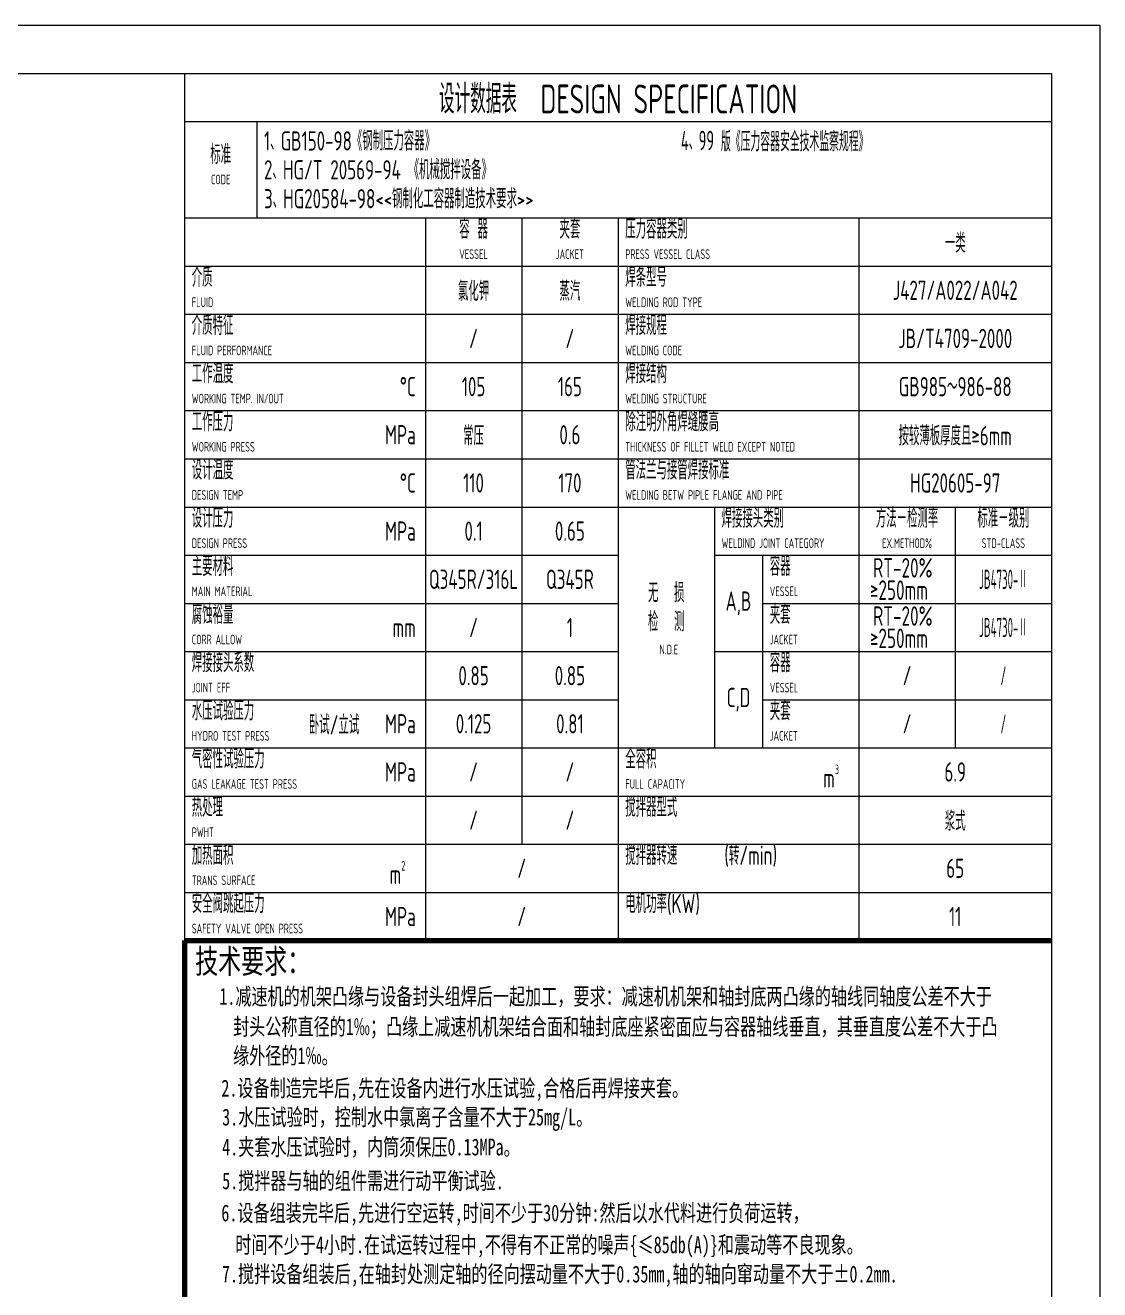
# Model space of a CAD drawing. Header units: millimetres. Extents: x -2933 to 3007, y -4590 to 3820.
# Drawn here: x 777 to 3007, y 1195 to 3820 of the extents above; entities that cross this region are included whole.
import ezdxf
from ezdxf.enums import TextEntityAlignment as Align

# ---------------------------------------------------------------- set-up
doc = ezdxf.new("R2010")
doc.units = ezdxf.units.MM
doc.linetypes.add('ACAD_ISO02W100', pattern=[11, 8, -3])
for name, color, linetype, lineweight in [('标注', 7, 'Continuous', 18), ('粗实线', 4, 'Continuous', 70), ('细实线', 7, 'Continuous', 18), ('虚线', 2, 'ACAD_ISO02W100', 18)]:
    doc.layers.add(name, color=color, linetype=linetype, lineweight=lineweight)
doc.styles.add('HGCAD', font='gbenor.shx', dxfattribs={"width": 0.75, "bigfont": 'gbcbig.shx'})
doc.styles.get("Standard").update_dxf_attribs({"font": 'SIMFANG.TTF'})

# ---------------------------------------------------------------- blocks, each defined once
blk = doc.blocks.new('HGCAD#HGTFTK~A1Z~HGCAD图框')
at = {"layer": '细实线', "color": 7}
blk.add_lwpolyline([(10, -10), (-584, -10), (-584, 831), (10, 831)], close=True, dxfattribs=at)
at = {"layer": '细实线', "color": 2}
blk.add_lwpolyline([(0, 0), (-559, 0), (-559, 821), (0, 821)], close=True, dxfattribs=at)
blk = doc.blocks.new('HGCAD设计数据表-夹套容器')
at = {"color": 4, "linetype": 'Continuous'}
for p, q in [((-180, 0), (-180, -180)), ((-180, -10), (0, -10)), ((-180, -30), (0, -30)), ((-90, -30), (-90, -180)), ((-180, -180), (0, -180))]:
    blk.add_line(p, q, dxfattribs=at)
at = {"color": 7, "linetype": 'Continuous'}
for p, q in [((-165, -10), (-165, -30)), ((-130, -30), (-130, -180)), ((-110, -30), (-110, -160)), ((-40, -30), (-40, -180)), ((-180, -40), (0, -40)), ((-180, -50), (0, -50)), ((-180, -60), (0, -60)), ((-180, -70), (0, -70)), ((-180, -80), (0, -80)), ((-180, -90), (0, -90)), ((-70, -90), (-70, -140)), ((-20, -90), (-20, -140)), ((-180, -100), (-90, -100)), ((-70, -100), (0, -100)), ((-60, -100), (-60, -140)), ((-180, -110), (-90, -110)), ((-60, -110), (0, -110)), ((-180, -120), (-90, -120)), ((-70, -120), (0, -120)), ((-180, -130), (-90, -130)), ((-60, -130), (0, -130)), ((-180, -140), (0, -140)), ((-180, -150), (0, -150)), ((-180, -160), (0, -160)), ((-180, -170), (0, -170))]:
    blk.add_line(p, q, dxfattribs=at)
at = {"color": 7, "linetype": 'Continuous', "style": 'HGCAD', "width": 0.75}
for s, height, p in [('设计数据表  DESIGN SPECIFICATION', 6, (-90, -5)), ('A,B', 4, (-65, -110)), ('C,D', 4, (-65, -130))]:
    blk.add_text(s, height=height, dxfattribs=at).set_placement(p, align=Align.MIDDLE)
for s, p in [('标准', (-172.5, -20)), ('方法－检测率', (-30, -95.5)), ('标准－级别', (-10, -95.5)), ('无  损', (-80, -111)), ('检  测', (-80, -117))]:
    blk.add_text(s, height=4, dxfattribs=at).set_placement(p, align=Align.BOTTOM_CENTER)
for s, p in [('CODE', (-172.5, -21)), ('EX.METHOD%%%', (-30, -96.5)), ('STD-CLASS', (-10, -96.5)), ('N.D.E', (-79.46, -118.6))]:
    blk.add_text(s, height=2, dxfattribs=at).set_placement(p, align=Align.TOP_CENTER)
for s, p in [('压力容器类别', (-88.5, -35.5)), ('介质', (-178.5, -45.5)), ('焊条型号', (-88.5, -45.5)), ('介质特征', (-178.5, -55.5)), ('焊接规程', (-88.5, -55.5)), ('工作温度', (-178.5, -65.5)), ('焊接结构', (-88.5, -65.5)), ('工作压力', (-178.5, -75.5)), ('除注明外角焊缝腰高', (-88.5, -75.5)), ('设计温度', (-178.5, -85.5)), ('管法兰与接管焊接标准', (-88.5, -85.5)), ('设计压力', (-178.5, -95.5)), ('焊接接头类别', (-68.5, -95.5)), ('主要材料', (-178.5, -105.5)), ('容器', (-58.5, -105.5)), ('腐蚀裕量', (-178.5, -115.5)), ('夹套', (-58.5, -115.5)), ('焊接接头系数', (-178.5, -125.5)), ('容器', (-58.5, -125.5)), ('水压试验压力', (-178.5, -135.5)), ('夹套', (-58.5, -135.5)), ('气密性试验压力', (-178.5, -145.5)), ('全容积', (-88.5, -145.5)), ('热处理', (-178.5, -155.5)), ('搅拌器型式 ', (-88.5, -155.5)), ('加热面积', (-178.5, -165.5)), ('搅拌器转速      (转/min) ', (-88.5, -165.5)), ('安全阀跳起压力', (-178.5, -175.5)), ('电机功率(KW)', (-88.5, -175.5))]:
    blk.add_text(s, height=4, dxfattribs=at).set_placement(p, align=Align.BOTTOM_LEFT)
for s, p in [('PRESS VESSEL CLASS', (-88.5, -36.5)), ('FLUID', (-178.5, -46.5)), ('WELDING ROD TYPE', (-88.5, -46.5)), ('FLUID PERFORMANCE', (-178.5, -56.5)), ('WELDING CODE', (-88.5, -56.5)), ('WORKING TEMP. IN/OUT', (-178.5, -66.5)), ('WELDING STRUCTURE', (-88.5, -66.5)), ('WORKING PRESS', (-178.5, -76.5)), ('THICKNESS OF FILLET WELD EXCEPT NOTED', (-88.5, -76.5)), ('DESIGN TEMP', (-178.5, -86.5)), ('WELDING BETW PIPLE FLANGE AND PIPE', (-88.5, -86.5)), ('DESIGN PRESS', (-178.5, -96.5)), ('WELDIND JOINT CATEGORY', (-68.5, -96.5)), ('MAIN MATERIAL', (-178.5, -106.5)), ('VESSEL', (-58.5, -106.5)), ('CORR ALLOW', (-178.5, -116.5)), ('JACKET', (-58.5, -116.5)), ('JOINT EFF', (-178.5, -126.5)), ('VESSEL', (-58.5, -126.5)), ('HYDRO TEST PRESS', (-178.5, -136.5)), ('JACKET', (-58.5, -136.5)), ('GAS LEAKAGE TEST PRESS', (-178.5, -146.5)), ('FULL CAPACITY', (-88.5, -146.5)), ('PWHT', (-178.5, -156.5)), ('TRANS SURFACE', (-178.5, -166.5)), ('SAFETY VALVE OPEN PRESS ', (-178.5, -176.5))]:
    blk.add_text(s, height=2, dxfattribs=at).set_placement(p, align=Align.TOP_LEFT)
for s, p in [('%%DC', (-132, -65)), ('MPa', (-132, -75)), ('%%DC', (-132, -85)), ('MPa', (-132, -95)), ('mm', (-132, -115)), ('MPa', (-132, -135)), ('MPa', (-132, -145)), ('MPa', (-132, -175))]:
    blk.add_text(s, height=4, dxfattribs=at).set_placement(p, align=Align.MIDDLE_RIGHT)
at = {"color": 7, "linetype": 'Continuous', "char_height": 4, "width": 8.9615, "attachment_point": 1, "style": 'HGCAD'}
for s, insert in [('m\\A1;{\\H0.5x;\\S3^ ;}', (-47.42, -143.46)), ('m\\A1;{\\H0.5x;\\S2^ ;}', (-137.42, -163.46))]:
    blk.add_mtext(s, dxfattribs=dict(at, insert=insert))
at = {"color": 7, "linetype": 'Continuous', "style": 'HGCAD', "width": 0.75}
for tag, p in [('1.', (-163.5, -14)), ('2.', (-163.5, -20)), ('3.', (-163.5, -26))]:
    blk.add_attdef(tag, text='', height=4, dxfattribs=at).set_placement(p, align=Align.MIDDLE_LEFT)
for tag, p in [('VESSEL', (-120, -35.5)), ('JACKET', (-100, -35.5))]:
    blk.add_attdef(tag, text='', height=4, dxfattribs=at).set_placement(p, align=Align.BOTTOM_CENTER)
at = {"color": 7, "linetype": 'Continuous', "style": 'HGCAD'}
for tag, width, p in [('L', 0.75, (-20, -35)), ('A1', 0.75, (-120, -45)), ('A2', 0.75, (-100, -45)), ('M1', 0.75, (-20, -45)), ('A3', 0.75, (-120, -55)), ('A4', 0.75, (-100, -55)), ('M2', 0.75, (-20, -55)), ('M3', 0.75, (-20, -65)), ('B1', 0.75, (-120, -65)), ('B2', 0.75, (-100, -65)), ('C1', 0.75, (-120, -75)), ('C2', 0.75, (-100, -75)), ('M4', 0.75, (-20, -75)), ('B3', 0.75, (-120, -85)), ('B4', 0.75, (-100, -85)), ('M5', 0.75, (-20, -85)), ('C3', 0.75, (-120, -95)), ('C4', 0.75, (-100, -95)), ('D1', 0.75, (-120, -105)), ('D2', 0.75, (-100, -105)), ('P1', 0.75, (-30, -105)), ('P2', 0.48, (-10, -105)), ('E1', 0.75, (-120, -115)), ('E2', 0.75, (-100, -115)), ('P3', 0.75, (-30, -115)), ('P4', 0.48, (-10, -115)), ('F1', 0.75, (-120, -125)), ('F2', 0.75, (-100, -125)), ('P5', 0.75, (-30, -125)), ('P6', 0.48, (-10, -125)), ('HYDRO0', 0.75, (-148.97, -135)), ('G1', 0.75, (-120, -135)), ('G2', 0.75, (-100, -135)), ('P7', 0.75, (-30, -135)), ('P8', 0.48, (-10, -135)), ('G3', 0.75, (-120, -145)), ('G4', 0.75, (-100, -145)), ('Q', 0.75, (-20, -145)), ('H1', 0.75, (-120, -155)), ('H2', 0.75, (-100, -155)), ('J', 0.75, (-20, -155)), ('I', 0.75, (-110, -165)), ('K', 0.75, (-20, -165)), ('G', 0.75, (-110, -175)), ('U', 0.75, (-20, -175))]:
    blk.add_attdef(tag, text='', height=4, dxfattribs=dict(at, width=width)).set_placement(p, align=Align.MIDDLE)
at = {"color": 7, "linetype": 'Continuous', "style": 'HGCAD', "width": 0.75}
for tag, p in [('VESSEL(EN)', (-120, -36.5)), ('JACKET(EN)', (-100, -36.5))]:
    blk.add_attdef(tag, text='', height=2, dxfattribs=at).set_placement(p, align=Align.TOP_CENTER)

msp = doc.modelspace()

# ---------------------------------------------------------------- linework, layer by layer
at = {"layer": '粗实线', "color": 0}
for q in [(1107.4548, 434.7513), (2907.4548, 1919.7513)]:
    msp.add_line((1107.4548, 1919.7513), q, dxfattribs=at)

# ---------------------------------------------------------------- block references
at = {"layer": '虚线', "color": 0, "ltscale": 10, "xscale": 10, "yscale": 10, "zscale": 10}
msp.add_blockref('HGCAD#HGTFTK~A1Z~HGCAD图框', (2907.4548, -4490.2487), dxfattribs=at)
at = {"layer": '虚线', "color": 0, "ltscale": 10}
ref = msp.add_blockref('HGCAD设计数据表-夹套容器', (2907.4548, 3719.7513), dxfattribs=dict(at, xscale=10, yscale=10, zscale=10))
ref.add_attrib('1.', '1、GB150-98《钢制压力容器》', dxfattribs={"layer": '0', "color": 7, "linetype": 'Continuous', "height": 40, "style": 'HGCAD', "width": 0.75}).set_placement((1272.4548, 3579.7513), align=Align.MIDDLE_LEFT)
ref.add_attrib('2.', '2、HG/T 20569-94 《机械搅拌设备》', dxfattribs={"layer": '0', "color": 7, "linetype": 'Continuous', "height": 40, "style": 'HGCAD', "width": 0.75}).set_placement((1272.4548, 3519.7513), align=Align.MIDDLE_LEFT)
ref.add_attrib('3.', '3、HG20584-98<<钢制化工容器制造技术要求>>', dxfattribs={"layer": '0', "color": 7, "linetype": 'Continuous', "height": 40, "style": 'HGCAD', "width": 0.75}).set_placement((1272.4548, 3459.7513), align=Align.MIDDLE_LEFT)
ref.add_attrib('A1', '氯化钾', dxfattribs={"layer": '0', "color": 7, "linetype": 'Continuous', "height": 40, "style": 'HGCAD', "width": 0.75}).set_placement((1707.4548, 3269.7513), align=Align.MIDDLE)
ref.add_attrib('A2', '蒸汽', dxfattribs={"layer": '0', "color": 7, "linetype": 'Continuous', "height": 40, "style": 'HGCAD', "width": 0.75}).set_placement((1907.4548, 3269.7513), align=Align.MIDDLE)
ref.add_attrib('A3', '/', dxfattribs={"layer": '0', "color": 7, "linetype": 'Continuous', "height": 40, "style": 'HGCAD', "width": 0.75}).set_placement((1707.4548, 3169.7513), align=Align.MIDDLE)
ref.add_attrib('A4', '/', dxfattribs={"layer": '0', "color": 7, "linetype": 'Continuous', "height": 40, "style": 'HGCAD', "width": 0.75}).set_placement((1907.4548, 3169.7513), align=Align.MIDDLE)
ref.add_attrib('B1', '105', dxfattribs={"layer": '0', "color": 7, "linetype": 'Continuous', "height": 40, "style": 'HGCAD', "width": 0.75}).set_placement((1707.4548, 3069.7513), align=Align.MIDDLE)
ref.add_attrib('B2', '165', dxfattribs={"layer": '0', "color": 7, "linetype": 'Continuous', "height": 40, "style": 'HGCAD', "width": 0.75}).set_placement((1907.4548, 3069.7513), align=Align.MIDDLE)
ref.add_attrib('B3', '110', dxfattribs={"layer": '0', "color": 7, "linetype": 'Continuous', "height": 40, "style": 'HGCAD', "width": 0.75}).set_placement((1707.4548, 2869.7513), align=Align.MIDDLE)
ref.add_attrib('B4', '170', dxfattribs={"layer": '0', "color": 7, "linetype": 'Continuous', "height": 40, "style": 'HGCAD', "width": 0.75}).set_placement((1907.4548, 2869.7513), align=Align.MIDDLE)
ref.add_attrib('C1', '常压', dxfattribs={"layer": '0', "color": 7, "linetype": 'Continuous', "height": 40, "style": 'HGCAD', "width": 0.75}).set_placement((1707.4548, 2969.7513), align=Align.MIDDLE)
ref.add_attrib('C2', '0.6', dxfattribs={"layer": '0', "color": 7, "linetype": 'Continuous', "height": 40, "style": 'HGCAD', "width": 0.75}).set_placement((1907.4548, 2969.7513), align=Align.MIDDLE)
ref.add_attrib('C3', '0.1', dxfattribs={"layer": '0', "color": 7, "linetype": 'Continuous', "height": 40, "style": 'HGCAD', "width": 0.75}).set_placement((1707.4548, 2769.7513), align=Align.MIDDLE)
ref.add_attrib('C4', '0.65', dxfattribs={"layer": '0', "color": 7, "linetype": 'Continuous', "height": 40, "style": 'HGCAD', "width": 0.75}).set_placement((1907.4548, 2769.7513), align=Align.MIDDLE)
ref.add_attrib('D1', 'Q345R/316L', dxfattribs={"layer": '0', "color": 7, "linetype": 'Continuous', "height": 40, "style": 'HGCAD', "width": 0.75}).set_placement((1707.4548, 2669.7513), align=Align.MIDDLE)
ref.add_attrib('D2', 'Q345R', dxfattribs={"layer": '0', "color": 7, "linetype": 'Continuous', "height": 40, "style": 'HGCAD', "width": 0.75}).set_placement((1907.4548, 2669.7513), align=Align.MIDDLE)
ref.add_attrib('E1', '/', dxfattribs={"layer": '0', "color": 7, "linetype": 'Continuous', "height": 40, "style": 'HGCAD', "width": 0.75}).set_placement((1707.4548, 2569.7513), align=Align.MIDDLE)
ref.add_attrib('E2', '1', dxfattribs={"layer": '0', "color": 7, "linetype": 'Continuous', "height": 40, "style": 'HGCAD', "width": 0.75}).set_placement((1907.4548, 2569.7513), align=Align.MIDDLE)
ref.add_attrib('F1', '0.85', dxfattribs={"layer": '0', "color": 7, "linetype": 'Continuous', "height": 40, "style": 'HGCAD', "width": 0.75}).set_placement((1707.4548, 2469.7513), align=Align.MIDDLE)
ref.add_attrib('F2', '0.85', dxfattribs={"layer": '0', "color": 7, "linetype": 'Continuous', "height": 40, "style": 'HGCAD', "width": 0.75}).set_placement((1907.4548, 2469.7513), align=Align.MIDDLE)
ref.add_attrib('G1', '0.125', dxfattribs={"layer": '0', "color": 7, "linetype": 'Continuous', "height": 40, "style": 'HGCAD', "width": 0.75}).set_placement((1707.4548, 2369.7513), align=Align.MIDDLE)
ref.add_attrib('G2', '0.81', dxfattribs={"layer": '0', "color": 7, "linetype": 'Continuous', "height": 40, "style": 'HGCAD', "width": 0.75}).set_placement((1907.4548, 2369.7513), align=Align.MIDDLE)
ref.add_attrib('G3', '/', dxfattribs={"layer": '0', "color": 7, "linetype": 'Continuous', "height": 40, "style": 'HGCAD', "width": 0.75}).set_placement((1707.4548, 2269.7513), align=Align.MIDDLE)
ref.add_attrib('G4', '/', dxfattribs={"layer": '0', "color": 7, "linetype": 'Continuous', "height": 40, "style": 'HGCAD', "width": 0.75}).set_placement((1907.4548, 2269.7513), align=Align.MIDDLE)
ref.add_attrib('G', '/', dxfattribs={"layer": '0', "color": 7, "linetype": 'Continuous', "height": 40, "style": 'HGCAD', "width": 0.75}).set_placement((1807.4548, 1969.7513), align=Align.MIDDLE)
ref.add_attrib('H1', '/', dxfattribs={"layer": '0', "color": 7, "linetype": 'Continuous', "height": 40, "style": 'HGCAD', "width": 0.75}).set_placement((1707.4548, 2169.7513), align=Align.MIDDLE)
ref.add_attrib('H2', '/', dxfattribs={"layer": '0', "color": 7, "linetype": 'Continuous', "height": 40, "style": 'HGCAD', "width": 0.75}).set_placement((1907.4548, 2169.7513), align=Align.MIDDLE)
ref.add_attrib('I', '/', dxfattribs={"layer": '0', "color": 7, "linetype": 'Continuous', "height": 40, "style": 'HGCAD', "width": 0.75}).set_placement((1807.4548, 2069.7513), align=Align.MIDDLE)
ref.add_attrib('J', '浆式', dxfattribs={"layer": '0', "color": 7, "linetype": 'Continuous', "height": 40, "style": 'HGCAD', "width": 0.75}).set_placement((2707.4548, 2169.7513), align=Align.MIDDLE)
ref.add_attrib('K', '65', dxfattribs={"layer": '0', "color": 7, "linetype": 'Continuous', "height": 40, "style": 'HGCAD', "width": 0.75}).set_placement((2707.4548, 2069.7513), align=Align.MIDDLE)
ref.add_attrib('L', '一类', dxfattribs={"layer": '0', "color": 7, "linetype": 'Continuous', "height": 40, "style": 'HGCAD', "width": 0.75}).set_placement((2707.4548, 3369.7513), align=Align.MIDDLE)
ref.add_attrib('M1', 'J427/A022/A042', dxfattribs={"layer": '0', "color": 7, "linetype": 'Continuous', "height": 40, "style": 'HGCAD', "width": 0.75}).set_placement((2707.4548, 3269.7513), align=Align.MIDDLE)
ref.add_attrib('M2', 'JB/T4709-2000', dxfattribs={"layer": '0', "color": 7, "linetype": 'Continuous', "height": 40, "style": 'HGCAD', "width": 0.75}).set_placement((2707.4548, 3169.7513), align=Align.MIDDLE)
ref.add_attrib('M3', 'GB985～986-88', dxfattribs={"layer": '0', "color": 7, "linetype": 'Continuous', "height": 40, "style": 'HGCAD', "width": 0.75}).set_placement((2707.4548, 3069.7513), align=Align.MIDDLE)
ref.add_attrib('M4', '按较薄板厚度且≥6mm', dxfattribs={"layer": '0', "color": 7, "linetype": 'Continuous', "height": 40, "style": 'HGCAD', "width": 0.75}).set_placement((2707.4548, 2969.7513), align=Align.MIDDLE)
ref.add_attrib('M5', 'HG20605-97', dxfattribs={"layer": '0', "color": 7, "linetype": 'Continuous', "height": 40, "style": 'HGCAD', "width": 0.75}).set_placement((2707.4548, 2869.7513), align=Align.MIDDLE)
ref.add_attrib('P2', 'JB4730-Ⅱ', dxfattribs={"layer": '0', "color": 7, "linetype": 'Continuous', "height": 40, "style": 'HGCAD', "width": 0.48}).set_placement((2807.4548, 2669.7513), align=Align.MIDDLE)
ref.add_attrib('P4', 'JB4730-Ⅱ', dxfattribs={"layer": '0', "color": 7, "linetype": 'Continuous', "height": 40, "style": 'HGCAD', "width": 0.48}).set_placement((2807.4548, 2569.7513), align=Align.MIDDLE)
ref.add_attrib('P5', '/', dxfattribs={"layer": '0', "color": 7, "linetype": 'Continuous', "height": 40, "style": 'HGCAD', "width": 0.75}).set_placement((2607.4548, 2469.7513), align=Align.MIDDLE)
ref.add_attrib('P6', '/', dxfattribs={"layer": '0', "color": 7, "linetype": 'Continuous', "height": 40, "style": 'HGCAD', "width": 0.48}).set_placement((2807.4548, 2469.7513), align=Align.MIDDLE)
ref.add_attrib('P7', '/', dxfattribs={"layer": '0', "color": 7, "linetype": 'Continuous', "height": 40, "style": 'HGCAD', "width": 0.75}).set_placement((2607.4548, 2369.7513), align=Align.MIDDLE)
ref.add_attrib('P8', '/', dxfattribs={"layer": '0', "color": 7, "linetype": 'Continuous', "height": 40, "style": 'HGCAD', "width": 0.48}).set_placement((2807.4548, 2369.7513), align=Align.MIDDLE)
ref.add_attrib('Q', '6.9', dxfattribs={"layer": '0', "color": 7, "linetype": 'Continuous', "height": 40, "style": 'HGCAD', "width": 0.75}).set_placement((2707.4548, 2269.7513), align=Align.MIDDLE)
ref.add_attrib('U', '11', dxfattribs={"layer": '0', "color": 7, "linetype": 'Continuous', "height": 40, "style": 'HGCAD', "width": 0.75}).set_placement((2707.4548, 1969.7513), align=Align.MIDDLE)
ref.add_attrib('JACKET', '夹套', dxfattribs={"layer": '0', "color": 7, "linetype": 'Continuous', "height": 40, "style": 'HGCAD', "width": 0.75}).set_placement((1907.4548, 3364.7513), align=Align.BOTTOM_CENTER)
ref.add_attrib('JACKET(EN)', 'JACKET', dxfattribs={"layer": '0', "color": 7, "linetype": 'Continuous', "height": 20, "style": 'HGCAD', "width": 0.75}).set_placement((1907.4548, 3354.7513), align=Align.TOP_CENTER)
ref.add_attrib('VESSEL', '容 器', dxfattribs={"layer": '0', "color": 7, "linetype": 'Continuous', "height": 40, "style": 'HGCAD', "width": 0.75}).set_placement((1707.4548, 3364.7513), align=Align.BOTTOM_CENTER)
ref.add_attrib('VESSEL(EN)', 'VESSEL', dxfattribs={"layer": '0', "color": 7, "linetype": 'Continuous', "height": 20, "style": 'HGCAD', "width": 0.75}).set_placement((1707.4548, 3354.7513), align=Align.TOP_CENTER)
ref.add_attrib('HYDRO0', '卧试/立试', dxfattribs={"layer": '0', "color": 7, "linetype": 'Continuous', "height": 40, "style": 'HGCAD', "width": 0.75}).set_placement((1417.7856, 2369.7513), align=Align.MIDDLE)

# ---------------------------------------------------------------- texts
at = {"layer": '标注', "color": 0, "style": 'HGCAD'}
for s, width, p in [('4、99', 0.63, (2138.0112, 3560.3516)), (' 版《压力容器安全技术监察规程》 ', 0.7, (2205.7091, 3558.016))]:
    msp.add_text(s, height=40.5, dxfattribs=dict(at, width=width)).set_placement(p)
at = {"layer": '标注', "color": 0, "char_height": 40.5, "attachment_point": 1, "style": 'HGCAD'}
for s, insert, width in [('RT-20%', (2536.6675, 2713.7143), 150.881971), (' ≥250mm', (2514.0011, 2667.4576), 186.021118), ('RT-20%', (2536.6675, 2613.7143), 150.881971), (' ≥250mm', (2514.0011, 2567.4576), 186.021118)]:
    msp.add_mtext(s, dxfattribs=dict(at, insert=insert, width=width))
at = {"layer": '细实线', "color": 0, "width": 0.7}
for s, height, p in [('技术要求：', 50, (1129.4751, 1851.9413)), ('1.减速机的机架凸缘与设备封头组焊后一起加工，要求：减速机机架和轴封底两凸缘的轴线同轴度公差不大于', 35, (1179.5824, 1786.3365)), ('封头公称直径的1‰；凸缘上减速机机架结合面和轴封底座紧密面应与容器轴线垂直，其垂直度公差不大于凸', 35, (1208.2647, 1723.5231)), ('缘外径的1‰。', 35, (1208.2647, 1663.4274)), ('2.设备制造完毕后,先在设备内进行水压试验,合格后再焊接夹套。', 35, (1183.8969, 1595.9192)), ('3.水压试验时，控制水中氯离子含量不大于25mg/L。', 35, (1185.5174, 1535.8965)), ('4.夹套水压试验时，内筒须保压0.13MPa。', 35, (1185.5174, 1473.7254)), ('5.搅拌器与轴的组件需进行动平衡试验.', 35, (1185.5174, 1403.5374)), ('6.设备组装完毕后,先进行空运转,时间不少于30分钟:然后以水代料进行负荷运转，', 35, (1183.7894, 1336.8772)), ('时间不少于4小时.在试运转过程中,不得有不正常的噪声{≤85db(A)}和震动等不良现象。', 35, (1212.8382, 1270.7663)), ('7.搅拌设备组装后,在轴封处测定轴的径向摆动量不大于0.35mm,轴的轴向窜动量不大于±0.2mm.', 35, (1185.0999, 1209.965))]:
    msp.add_text(s, height=height, dxfattribs=at).set_placement(p)

doc.saveas('drawing.dxf')
